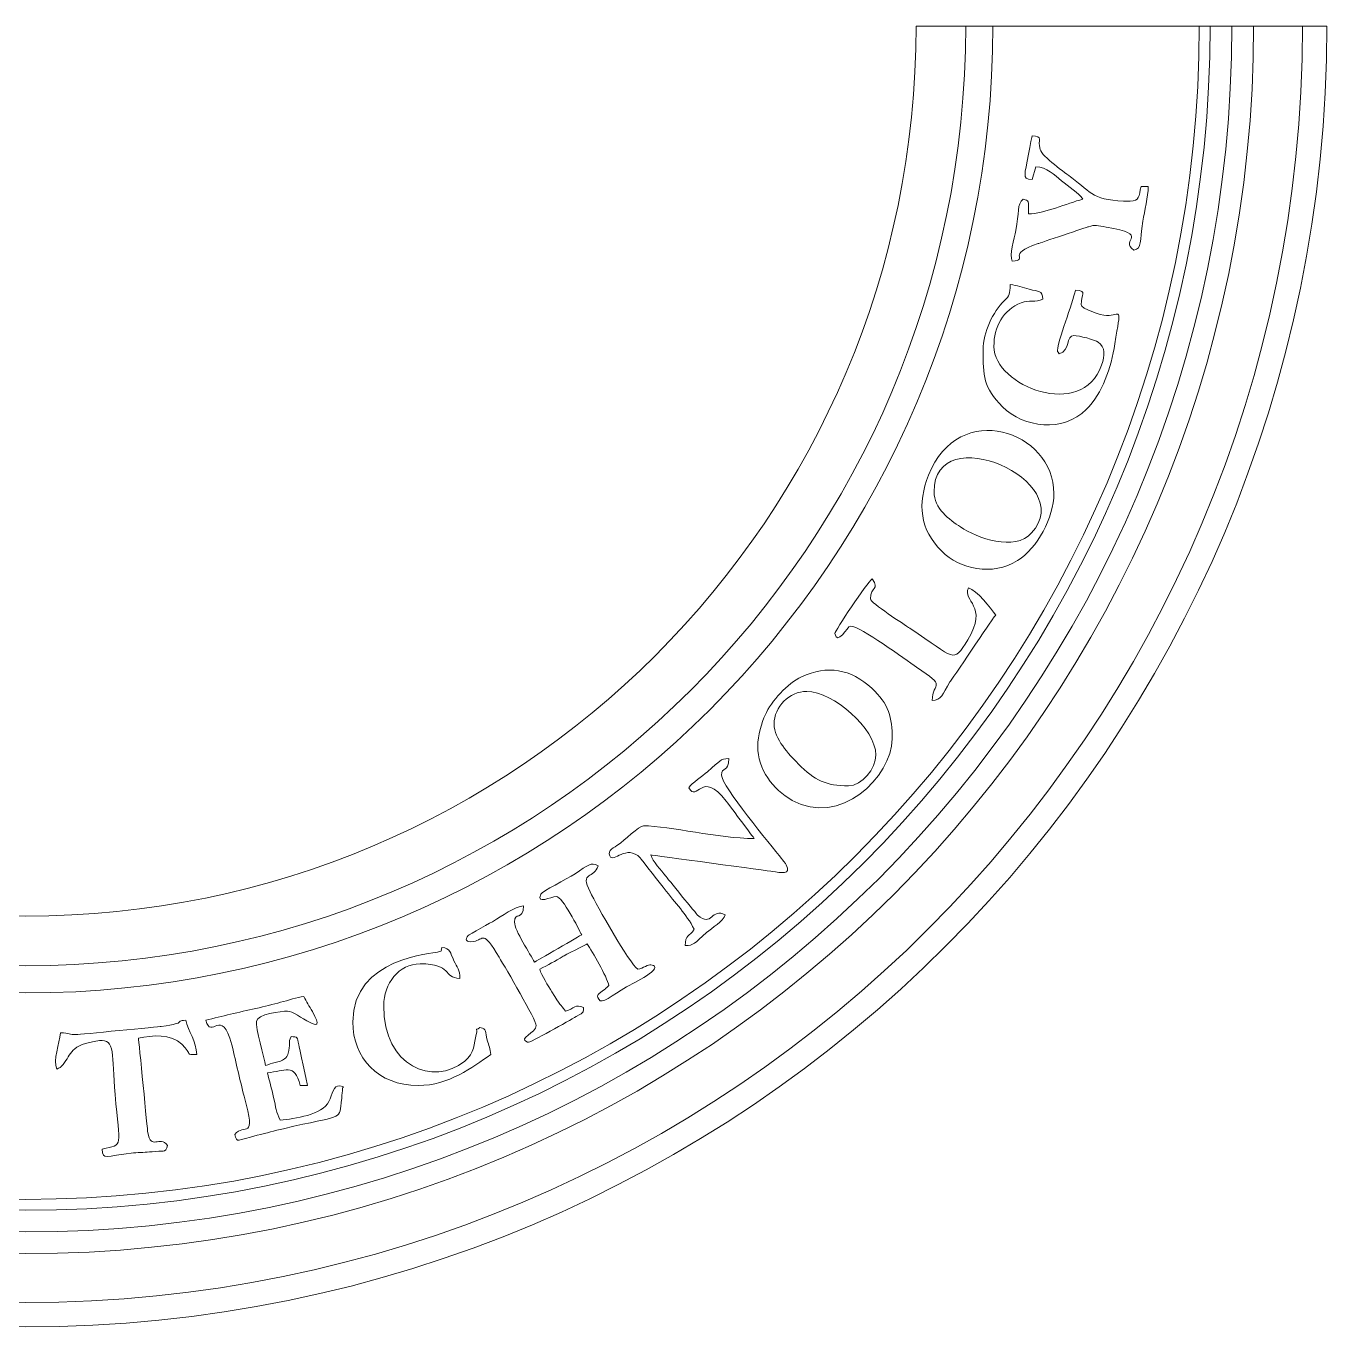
# Model space of a CAD drawing. Header units: inches. Extents: x 8.4 to 36.9, y 2.7 to 39.7.
# Drawn here: x 22.68 to 36.93, y 2.68 to 16.93 of the extents above; entities that cross this region are included whole.
import ezdxf

# ---------------------------------------------------------------- set-up
doc = ezdxf.new("R2010")
doc.units = ezdxf.units.IN
doc.header["$MEASUREMENT"] = 0
doc.layers.add('etch', color=1, linetype='Continuous', lineweight=0)
doc.layers.add('outline', color=5, linetype='Continuous', lineweight=0)

msp = doc.modelspace()

# ---------------------------------------------------------------- linework, layer by layer
at = {"layer": 'etch'}
for radius in [13.982, 13.447, 13.209, 12.971, 12.852, 10.591, 10.293]:
    msp.add_arc((22.68, 16.93), radius, 180, 0, dxfattribs=at)
at = {"layer": 'etch', "lineweight": 9}
for points, knots in [([(33.7, 15.728), (33.7, 15.728), (33.7, 15.728), (33.623, 15.323), (33.623, 15.323)], [0.85714286, 0.85714286, 0.85714286, 0.85714286, 0.85714287, 0.9047619, 0.9047619, 0.9047619, 0.9047619]), ([(33.788, 15.577), (33.788, 15.577), (33.758, 15.691), (33.829, 15.717), (33.7, 15.728)], [0.80952381, 0.80952381, 0.80952381, 0.80952381, 0.80952382, 0.85714286, 0.85714286, 0.85714286, 0.85714286]), ([(34.135, 15.268), (34.135, 15.268), (34.068, 15.318), (33.809, 15.5), (33.788, 15.577)], [0.76190476, 0.76190476, 0.76190476, 0.76190476, 0.76190477, 0.80952381, 0.80952381, 0.80952381, 0.80952381]), ([(33.623, 15.323), (33.623, 15.323), (33.622, 15.254), (33.633, 15.256), (33.7, 15.25)], [0.9047619, 0.9047619, 0.9047619, 0.9047619, 0.90476191, 1, 1, 1, 1]), ([(33.743, 15.389), (33.743, 15.389), (33.857, 15.387), (33.949, 15.296), (34.023, 15.235)], [0.04761905, 0.04761905, 0.04761905, 0.04761905, 0.04761906, 0.0952381, 0.0952381, 0.0952381, 0.0952381]), ([(34.894, 15.171), (34.894, 15.171), (34.869, 15.067), (34.878, 15.012), (34.774, 15.012), (34.774, 15.012), (34.37, 15.012), (34.354, 15.104), (34.135, 15.268)], [0.66666667, 0.66666667, 0.66666667, 0.66666667, 0.66666668, 0.71428571, 0.71428571, 0.71428571, 0.71428572, 0.76190476, 0.76190476, 0.76190476, 0.76190476]), ([(34.023, 15.235), (34.023, 15.235), (34.093, 15.177), (34.213, 15.098), (34.257, 15.032)], [0.0952381, 0.0952381, 0.0952381, 0.0952381, 0.09523811, 0.14285714, 0.14285714, 0.14285714, 0.14285714]), ([(34.973, 15.171), (34.973, 15.171), (34.973, 15.171), (34.894, 15.171), (34.894, 15.171)], [0.61904762, 0.61904762, 0.61904762, 0.61904762, 0.61904763, 0.66666667, 0.66666667, 0.66666667, 0.66666667]), ([(34.913, 14.793), (34.913, 14.793), (34.932, 14.901), (34.973, 15.064), (34.973, 15.171)], [0.57142857, 0.57142857, 0.57142857, 0.57142857, 0.57142858, 0.61904762, 0.61904762, 0.61904762, 0.61904762]), ([(33.601, 15.032), (33.601, 15.032), (33.532, 14.981), (33.561, 14.882), (33.523, 14.691)], [0.23809524, 0.23809524, 0.23809524, 0.23809524, 0.23809525, 0.28571429, 0.28571429, 0.28571429, 0.28571429]), ([(33.66, 14.872), (33.66, 14.872), (33.66, 15.031), (33.671, 15.013), (33.601, 15.032)], [0.19047619, 0.19047619, 0.19047619, 0.19047619, 0.1904762, 0.23809524, 0.23809524, 0.23809524, 0.23809524]), ([(34.257, 15.032), (34.257, 15.032), (34.084, 14.991), (33.83, 14.872), (33.66, 14.872)], [0.14285714, 0.14285714, 0.14285714, 0.14285714, 0.14285715, 0.19047619, 0.19047619, 0.19047619, 0.19047619]), ([(33.523, 14.691), (33.523, 14.691), (33.505, 14.599), (33.45, 14.42), (33.481, 14.355)], [0.28571429, 0.28571429, 0.28571429, 0.28571429, 0.2857143, 0.33333333, 0.33333333, 0.33333333, 0.33333333]), ([(33.767, 14.547), (33.767, 14.547), (33.767, 14.547), (34.319, 14.732), (34.319, 14.732)], [0.38095238, 0.38095238, 0.38095238, 0.38095238, 0.38095239, 0.42857143, 0.42857143, 0.42857143, 0.42857143]), ([(34.319, 14.732), (34.319, 14.732), (34.393, 14.755), (34.418, 14.745), (34.51, 14.728)], [0.42857143, 0.42857143, 0.42857143, 0.42857143, 0.42857144, 0.47619048, 0.47619048, 0.47619048, 0.47619048]), ([(34.51, 14.728), (34.51, 14.728), (35.014, 14.637), (34.651, 14.594), (34.814, 14.475)], [0.47619048, 0.47619048, 0.47619048, 0.47619048, 0.47619049, 0.52380952, 0.52380952, 0.52380952, 0.52380952]), ([(34.814, 14.475), (34.814, 14.475), (34.91, 14.5), (34.874, 14.556), (34.913, 14.793)], [0.52380952, 0.52380952, 0.52380952, 0.52380952, 0.52380953, 0.57142857, 0.57142857, 0.57142857, 0.57142857]), ([(33.481, 14.355), (33.481, 14.355), (33.683, 14.372), (33.396, 14.425), (33.767, 14.547)], [0.33333333, 0.33333333, 0.33333333, 0.33333333, 0.33333334, 0.38095238, 0.38095238, 0.38095238, 0.38095238]), ([(33.461, 14.097), (33.461, 14.097), (33.461, 13.995), (33.45, 13.975), (33.397, 13.922)], [0.84210526, 0.84210526, 0.84210526, 0.84210526, 0.84210527, 0.89473684, 0.89473684, 0.89473684, 0.89473684]), ([(33.669, 14.046), (33.669, 14.046), (33.595, 14.066), (33.539, 14.09), (33.461, 14.097)], [0.78947368, 0.78947368, 0.78947368, 0.78947368, 0.78947369, 0.84210526, 0.84210526, 0.84210526, 0.84210526]), ([(33.819, 13.938), (33.819, 13.938), (33.811, 14.04), (33.775, 14.018), (33.669, 14.046)], [0.73684211, 0.73684211, 0.73684211, 0.73684211, 0.73684212, 0.78947368, 0.78947368, 0.78947368, 0.78947368]), ([(34.177, 14.037), (34.177, 14.037), (34.145, 13.9), (33.979, 13.466), (33.979, 13.381)], [0.31578947, 0.31578947, 0.31578947, 0.31578947, 0.31578948, 0.36842105, 0.36842105, 0.36842105, 0.36842105]), ([(34.237, 13.878), (34.237, 13.878), (34.237, 13.993), (34.313, 14.026), (34.177, 14.037)], [0.26315789, 0.26315789, 0.26315789, 0.26315789, 0.2631579, 0.31578947, 0.31578947, 0.31578947, 0.31578947]), ([(33.397, 13.922), (33.397, 13.922), (33.273, 13.796), (33.163, 13.582), (33.163, 13.381)], [0.8947368, 0.8947368, 0.8947368, 0.8947368, 0.8947369, 1, 1, 1, 1]), ([(34.462, 13.216), (34.462, 13.216), (34.252, 12.609), (33.282, 12.983), (33.282, 13.42), (33.282, 13.42), (33.282, 13.633), (33.385, 13.822), (33.58, 13.899)], [0.5789474, 0.5789474, 0.5789474, 0.5789474, 0.5789474, 0.6315789, 0.6315789, 0.6315789, 0.631579, 0.6842105, 0.6842105, 0.6842105, 0.6842105]), ([(33.58, 13.899), (33.58, 13.899), (33.67, 13.934), (33.738, 13.898), (33.819, 13.938)], [0.68421053, 0.68421053, 0.68421053, 0.68421053, 0.68421054, 0.73684211, 0.73684211, 0.73684211, 0.73684211]), ([(34.516, 13.759), (34.516, 13.759), (34.456, 13.759), (34.237, 13.834), (34.237, 13.878)], [0.21052632, 0.21052632, 0.21052632, 0.21052632, 0.21052633, 0.26315789, 0.26315789, 0.26315789, 0.26315789]), ([(34.607, 13.449), (34.607, 13.449), (34.678, 13.88), (34.673, 13.759), (34.516, 13.759)], [0.15789474, 0.15789474, 0.15789474, 0.15789474, 0.15789475, 0.21052632, 0.21052632, 0.21052632, 0.21052632]), ([(33.998, 13.341), (33.998, 13.341), (34.122, 13.374), (34.068, 13.54), (34.158, 13.54)], [0.42105263, 0.42105263, 0.42105263, 0.42105263, 0.42105264, 0.47368421, 0.47368421, 0.47368421, 0.47368421]), ([(34.158, 13.54), (34.158, 13.54), (34.215, 13.54), (34.387, 13.492), (34.424, 13.467)], [0.47368421, 0.47368421, 0.47368421, 0.47368421, 0.47368422, 0.52631579, 0.52631579, 0.52631579, 0.52631579]), ([(34.293, 12.728), (34.293, 12.728), (34.478, 12.915), (34.562, 13.18), (34.607, 13.449)], [0.10526316, 0.10526316, 0.10526316, 0.10526316, 0.10526317, 0.15789474, 0.15789474, 0.15789474, 0.15789474]), ([(34.424, 13.467), (34.424, 13.467), (34.505, 13.413), (34.498, 13.321), (34.462, 13.216)], [0.52631579, 0.52631579, 0.52631579, 0.52631579, 0.5263158, 0.57894737, 0.57894737, 0.57894737, 0.57894737]), ([(33.979, 13.381), (33.979, 13.381), (33.979, 13.344), (33.977, 13.379), (33.998, 13.341)], [0.36842105, 0.36842105, 0.36842105, 0.36842105, 0.36842106, 0.42105263, 0.42105263, 0.42105263, 0.42105263]), ([(33.376, 12.759), (33.376, 12.759), (33.608, 12.528), (34.044, 12.478), (34.293, 12.728)], [0.05263158, 0.05263158, 0.05263158, 0.05263158, 0.05263159, 0.10526316, 0.10526316, 0.10526316, 0.10526316]), ([(32.566, 12.009), (32.566, 12.009), (32.443, 11.698), (32.47, 11.414), (32.71, 11.177)], [0.2, 0.2, 0.2, 0.2, 0.2, 0.4, 0.4, 0.4, 0.4]), ([(32.916, 11.443), (32.916, 11.443), (32.795, 11.522), (32.626, 11.644), (32.626, 11.829)], [0.5, 0.5, 0.5, 0.5, 0.5, 1, 1, 1, 1]), ([(33.541, 11.074), (33.541, 11.074), (33.758, 11.212), (33.939, 11.545), (33.939, 11.809)], [0.6, 0.6, 0.6, 0.6, 0.6, 1, 1, 1, 1]), ([(33.695, 11.377), (33.695, 11.377), (33.509, 11.169), (33.099, 11.323), (32.916, 11.443)], [0.25, 0.25, 0.25, 0.25, 0.25, 0.5, 0.5, 0.5, 0.5]), ([(32.71, 11.177), (32.71, 11.177), (32.906, 10.984), (33.268, 10.901), (33.541, 11.074)], [0.4, 0.4, 0.4, 0.4, 0.4, 0.6, 0.6, 0.6, 0.6]), ([(31.95, 10.874), (31.95, 10.874), (31.892, 10.836), (31.537, 10.299), (31.541, 10.275)], [0.76923077, 0.76923077, 0.76923077, 0.76923077, 0.76923078, 0.84615385, 0.84615385, 0.84615385, 0.84615385]), ([(32.363, 10.333), (32.363, 10.333), (32.301, 10.375), (31.93, 10.61), (31.93, 10.656), (31.93, 10.656), (31.93, 10.797), (32.034, 10.748), (31.95, 10.874)], [0.6153846, 0.6153846, 0.6153846, 0.6153846, 0.6153846, 0.6923077, 0.6923077, 0.6923077, 0.6923077, 0.7692308, 0.7692308, 0.7692308, 0.7692308]), ([(33.004, 10.775), (33.004, 10.775), (32.932, 10.626), (33.229, 10.584), (32.996, 10.206)], [0.46153846, 0.46153846, 0.46153846, 0.46153846, 0.46153847, 0.53846154, 0.53846154, 0.53846154, 0.53846154]), ([(33.302, 10.477), (33.302, 10.477), (33.25, 10.554), (33.094, 10.751), (33.004, 10.775)], [0.38461538, 0.38461538, 0.38461538, 0.38461538, 0.38461539, 0.46153846, 0.46153846, 0.46153846, 0.46153846]), ([(32.801, 9.745), (32.801, 9.745), (32.801, 9.745), (33.275, 10.444), (33.275, 10.444)], [0.23076923, 0.23076923, 0.23076923, 0.23076923, 0.23076924, 0.30769231, 0.30769231, 0.30769231, 0.30769231]), ([(33.275, 10.444), (33.275, 10.444), (33.303, 10.48), (33.286, 10.458), (33.302, 10.477)], [0.30769231, 0.30769231, 0.30769231, 0.30769231, 0.30769232, 0.38461538, 0.38461538, 0.38461538, 0.38461538]), ([(31.541, 10.275), (31.541, 10.275), (31.565, 10.133), (31.677, 10.357), (31.711, 10.357)], [0.8461538, 0.8461538, 0.8461538, 0.8461538, 0.8461539, 1, 1, 1, 1]), ([(32.996, 10.206), (32.996, 10.206), (32.832, 9.941), (32.864, 10), (32.363, 10.333)], [0.53846154, 0.53846154, 0.53846154, 0.53846154, 0.53846155, 0.61538462, 0.61538462, 0.61538462, 0.61538462]), ([(31.945, 9.676), (31.945, 9.676), (31.715, 9.888), (31.457, 9.933), (31.174, 9.8)], [0.4285714, 0.4285714, 0.4285714, 0.4285714, 0.4285714, 0.5714286, 0.5714286, 0.5714286, 0.5714286]), ([(32.435, 9.908), (32.435, 9.908), (32.777, 9.68), (32.611, 9.754), (32.606, 9.542)], [0.07692308, 0.07692308, 0.07692308, 0.07692308, 0.07692309, 0.15384615, 0.15384615, 0.15384615, 0.15384615]), ([(31.174, 9.8), (31.174, 9.8), (31.024, 9.731), (30.843, 9.536), (30.776, 9.383)], [0.5714286, 0.5714286, 0.5714286, 0.5714286, 0.5714286, 0.7142857, 0.7142857, 0.7142857, 0.7142857]), ([(32.606, 9.542), (32.606, 9.542), (32.709, 9.544), (32.716, 9.609), (32.801, 9.745)], [0.15384615, 0.15384615, 0.15384615, 0.15384615, 0.15384616, 0.23076923, 0.23076923, 0.23076923, 0.23076923]), ([(31.233, 9.641), (31.233, 9.641), (31.523, 9.641), (31.989, 9.234), (31.989, 8.945)], [0.1666667, 0.1666667, 0.1666667, 0.1666667, 0.1666667, 0.3333333, 0.3333333, 0.3333333, 0.3333333]), ([(32.168, 9.124), (32.168, 9.124), (32.168, 9.353), (32.13, 9.506), (31.945, 9.676)], [0.2857143, 0.2857143, 0.2857143, 0.2857143, 0.2857143, 0.4285714, 0.4285714, 0.4285714, 0.4285714]), ([(30.776, 9.383), (30.776, 9.383), (30.742, 9.307), (30.696, 9.151), (30.696, 9.044)], [0.7142857, 0.7142857, 0.7142857, 0.7142857, 0.7142857, 1, 1, 1, 1]), ([(31.139, 8.85), (31.139, 8.85), (31.039, 8.951), (30.875, 9.122), (30.875, 9.283)], [0.6666667, 0.6666667, 0.6666667, 0.6666667, 0.6666667, 1, 1, 1, 1]), ([(31.074, 8.448), (31.074, 8.448), (31.588, 8.155), (32.168, 8.702), (32.168, 9.124)], [0.1428571, 0.1428571, 0.1428571, 0.1428571, 0.1428572, 0.2857143, 0.2857143, 0.2857143, 0.2857143]), ([(30.378, 8.905), (30.378, 8.905), (30.273, 8.903), (30.296, 8.886), (30.144, 8.761)], [0.86363636, 0.86363636, 0.86363636, 0.86363636, 0.86363637, 0.90909091, 0.90909091, 0.90909091, 0.90909091]), ([(30.955, 7.811), (30.955, 7.811), (30.842, 7.958), (30.298, 8.604), (30.298, 8.726), (30.298, 8.726), (30.298, 8.82), (30.375, 8.749), (30.378, 8.905)], [0.77272727, 0.77272727, 0.77272727, 0.77272727, 0.77272728, 0.81818182, 0.81818182, 0.81818182, 0.81818183, 0.86363636, 0.86363636, 0.86363636, 0.86363636]), ([(31.989, 8.945), (31.989, 8.945), (31.989, 8.798), (31.837, 8.607), (31.691, 8.607), (31.691, 8.607), (31.441, 8.607), (31.323, 8.664), (31.139, 8.85)], [0.3333333, 0.3333333, 0.3333333, 0.3333333, 0.3333333, 0.5, 0.5, 0.5, 0.5, 0.6666667, 0.6666667, 0.6666667, 0.6666667]), ([(30.144, 8.761), (30.144, 8.761), (30.086, 8.714), (29.976, 8.64), (29.94, 8.587)], [0.90909091, 0.90909091, 0.90909091, 0.90909091, 0.90909092, 1, 1, 1, 1]), ([(30.35, 8.44), (30.35, 8.44), (30.35, 8.44), (30.657, 8.03), (30.657, 8.03)], [0.04545455, 0.04545455, 0.04545455, 0.04545455, 0.04545456, 0.09090909, 0.09090909, 0.09090909, 0.09090909]), ([(29.443, 8.169), (29.443, 8.169), (29.399, 8.169), (29.222, 8.002), (29.17, 7.965)], [0.13636364, 0.13636364, 0.13636364, 0.13636364, 0.13636365, 0.18181818, 0.18181818, 0.18181818, 0.18181818]), ([(30.657, 8.03), (30.657, 8.03), (30.266, 8.03), (29.734, 8.169), (29.443, 8.169)], [0.09090909, 0.09090909, 0.09090909, 0.09090909, 0.0909091, 0.13636364, 0.13636364, 0.13636364, 0.13636364]), ([(29.17, 7.965), (29.17, 7.965), (29.127, 7.934), (29.045, 7.9), (29.074, 7.84)], [0.18181818, 0.18181818, 0.18181818, 0.18181818, 0.18181819, 0.22727273, 0.22727273, 0.22727273, 0.22727273]), ([(29.074, 7.84), (29.074, 7.84), (29.117, 7.754), (29.254, 7.976), (29.409, 7.817)], [0.22727273, 0.22727273, 0.22727273, 0.22727273, 0.22727274, 0.27272727, 0.27272727, 0.27272727, 0.27272727]), ([(29.687, 7.618), (29.687, 7.618), (29.639, 7.684), (29.542, 7.778), (29.523, 7.851)], [0.59090909, 0.59090909, 0.59090909, 0.59090909, 0.5909091, 0.63636364, 0.63636364, 0.63636364, 0.63636364]), ([(29.523, 7.851), (29.523, 7.851), (29.523, 7.851), (30.854, 7.67), (30.854, 7.67)], [0.63636364, 0.63636364, 0.63636364, 0.63636364, 0.63636365, 0.68181818, 0.68181818, 0.68181818, 0.68181818]), ([(28.946, 7.732), (28.946, 7.732), (28.869, 7.775), (28.838, 7.739), (28.695, 7.644)], [0.86206897, 0.86206897, 0.86206897, 0.86206897, 0.86206898, 0.89655172, 0.89655172, 0.89655172, 0.89655172]), ([(28.859, 7.446), (28.859, 7.446), (28.742, 7.676), (28.907, 7.586), (28.946, 7.732)], [0.82758621, 0.82758621, 0.82758621, 0.82758621, 0.82758622, 0.86206897, 0.86206897, 0.86206897, 0.86206897]), ([(29.409, 7.817), (29.409, 7.817), (29.409, 7.817), (29.67, 7.482), (29.67, 7.482)], [0.27272727, 0.27272727, 0.27272727, 0.27272727, 0.27272728, 0.31818182, 0.31818182, 0.31818182, 0.31818182]), ([(30.854, 7.67), (30.854, 7.67), (30.949, 7.657), (31.069, 7.626), (31.007, 7.743)], [0.68181818, 0.68181818, 0.68181818, 0.68181818, 0.68181819, 0.72727273, 0.72727273, 0.72727273, 0.72727273]), ([(31.007, 7.743), (31.007, 7.743), (31.001, 7.755), (30.965, 7.799), (30.955, 7.811)], [0.72727273, 0.72727273, 0.72727273, 0.72727273, 0.72727274, 0.77272727, 0.77272727, 0.77272727, 0.77272727]), ([(28.695, 7.644), (28.695, 7.644), (28.601, 7.581), (28.332, 7.454), (28.318, 7.42)], [0.89655172, 0.89655172, 0.89655172, 0.89655172, 0.89655173, 0.93103448, 0.93103448, 0.93103448, 0.93103448]), ([(30.037, 7.19), (30.037, 7.19), (30.037, 7.19), (29.687, 7.618), (29.687, 7.618)], [0.54545455, 0.54545455, 0.54545455, 0.54545455, 0.54545456, 0.59090909, 0.59090909, 0.59090909, 0.59090909]), ([(28.318, 7.42), (28.318, 7.42), (28.27, 7.304), (28.428, 7.394), (28.488, 7.394)], [0.93103448, 0.93103448, 0.93103448, 0.93103448, 0.93103449, 1, 1, 1, 1]), ([(29.383, 6.598), (29.383, 6.598), (29.282, 6.666), (28.933, 7.301), (28.859, 7.446)], [0.79310345, 0.79310345, 0.79310345, 0.79310345, 0.79310346, 0.82758621, 0.82758621, 0.82758621, 0.82758621]), ([(29.67, 7.482), (29.67, 7.482), (29.798, 7.318), (29.908, 7.209), (30, 7.036)], [0.31818182, 0.31818182, 0.31818182, 0.31818182, 0.31818183, 0.36363636, 0.36363636, 0.36363636, 0.36363636]), ([(28.13, 7.294), (28.13, 7.294), (28.037, 7.286), (27.882, 7.176), (27.801, 7.126)], [0.13793103, 0.13793103, 0.13793103, 0.13793103, 0.13793104, 0.17241379, 0.17241379, 0.17241379, 0.17241379]), ([(28.031, 7.115), (28.031, 7.115), (28.031, 7.236), (28.126, 7.121), (28.13, 7.294)], [0.10344828, 0.10344828, 0.10344828, 0.10344828, 0.10344829, 0.13793103, 0.13793103, 0.13793103, 0.13793103]), ([(30.338, 7.195), (30.338, 7.195), (30.191, 7.277), (30.194, 7.051), (30.037, 7.19)], [0.5, 0.5, 0.5, 0.5, 0.50000001, 0.54545455, 0.54545455, 0.54545455, 0.54545455]), ([(27.801, 7.126), (27.801, 7.126), (27.801, 7.126), (27.523, 6.968), (27.523, 6.968)], [0.17241379, 0.17241379, 0.17241379, 0.17241379, 0.1724138, 0.20689655, 0.20689655, 0.20689655, 0.20689655]), ([(30.134, 7.001), (30.134, 7.001), (30.191, 7.052), (30.318, 7.121), (30.338, 7.195)], [0.45454545, 0.45454545, 0.45454545, 0.45454545, 0.45454546, 0.5, 0.5, 0.5, 0.5]), ([(27.582, 6.903), (27.582, 6.903), (27.698, 6.921), (27.68, 7.04), (27.863, 6.729)], [0.24137931, 0.24137931, 0.24137931, 0.24137931, 0.24137932, 0.27586207, 0.27586207, 0.27586207, 0.27586207]), ([(28.25, 6.677), (28.25, 6.677), (28.205, 6.761), (28.031, 7.025), (28.031, 7.115)], [0.06896552, 0.06896552, 0.06896552, 0.06896552, 0.06896553, 0.10344828, 0.10344828, 0.10344828, 0.10344828]), ([(30, 7.036), (30, 7.036), (29.943, 6.95), (29.903, 6.98), (29.901, 6.857)], [0.36363636, 0.36363636, 0.36363636, 0.36363636, 0.36363637, 0.40909091, 0.40909091, 0.40909091, 0.40909091]), ([(29.901, 6.857), (29.901, 6.857), (29.995, 6.859), (30.002, 6.883), (30.134, 7.001)], [0.40909091, 0.40909091, 0.40909091, 0.40909091, 0.40909092, 0.45454545, 0.45454545, 0.45454545, 0.45454545]), ([(27.523, 6.968), (27.523, 6.968), (27.488, 6.927), (27.493, 6.89), (27.582, 6.903)], [0.20689655, 0.20689655, 0.20689655, 0.20689655, 0.20689656, 0.24137931, 0.24137931, 0.24137931, 0.24137931]), ([(28.767, 6.976), (28.767, 6.976), (28.767, 6.976), (28.25, 6.677), (28.25, 6.677)], [0.03448276, 0.03448276, 0.03448276, 0.03448276, 0.03448277, 0.06896552, 0.06896552, 0.06896552, 0.06896552]), ([(28.564, 6.741), (28.564, 6.741), (28.564, 6.741), (28.826, 6.876), (28.826, 6.876)], [0.55172414, 0.55172414, 0.55172414, 0.55172414, 0.55172415, 0.5862069, 0.5862069, 0.5862069, 0.5862069]), ([(28.826, 6.876), (28.826, 6.876), (28.883, 6.792), (29.042, 6.52), (29.065, 6.419)], [0.5862069, 0.5862069, 0.5862069, 0.5862069, 0.58620691, 0.62068966, 0.62068966, 0.62068966, 0.62068966]), ([(27.187, 6.785), (27.187, 6.785), (27.153, 6.771), (26.26, 6.732), (26.26, 6.021)], [0.8571429, 0.8571429, 0.8571429, 0.8571429, 0.8571429, 1, 1, 1, 1]), ([(27.235, 6.837), (27.235, 6.837), (27.212, 6.773), (27.267, 6.818), (27.187, 6.785)], [0.78571429, 0.78571429, 0.78571429, 0.78571429, 0.7857143, 0.85714286, 0.85714286, 0.85714286, 0.85714286]), ([(27.368, 6.691), (27.368, 6.691), (27.325, 6.777), (27.332, 6.829), (27.235, 6.837)], [0.71428571, 0.71428571, 0.71428571, 0.71428571, 0.71428572, 0.78571429, 0.78571429, 0.78571429, 0.78571429]), ([(27.863, 6.729), (27.863, 6.729), (27.935, 6.606), (28.269, 6.044), (28.269, 5.981)], [0.27586207, 0.27586207, 0.27586207, 0.27586207, 0.27586208, 0.31034483, 0.31034483, 0.31034483, 0.31034483]), ([(28.309, 6.598), (28.309, 6.598), (28.403, 6.648), (28.472, 6.686), (28.564, 6.741)], [0.51724138, 0.51724138, 0.51724138, 0.51724138, 0.51724139, 0.55172414, 0.55172414, 0.55172414, 0.55172414]), ([(27.486, 5.591), (27.486, 5.591), (27.14, 5.314), (26.598, 5.527), (26.598, 6.2), (26.598, 6.2), (26.598, 6.437), (26.767, 6.658), (26.996, 6.658), (26.996, 6.658), (27.36, 6.658), (27.239, 6.503), (27.434, 6.498)], [0.4285714, 0.4285714, 0.4285714, 0.4285714, 0.4285714, 0.5, 0.5, 0.5, 0.5, 0.5714286, 0.5714286, 0.5714286, 0.5714286, 0.6428571, 0.6428571, 0.6428571, 0.6428571]), ([(27.434, 6.498), (27.434, 6.498), (27.432, 6.594), (27.402, 6.621), (27.368, 6.691)], [0.64285714, 0.64285714, 0.64285714, 0.64285714, 0.64285715, 0.71428571, 0.71428571, 0.71428571, 0.71428571]), ([(28.44, 6.351), (28.44, 6.351), (28.402, 6.413), (28.324, 6.535), (28.309, 6.598)], [0.48275862, 0.48275862, 0.48275862, 0.48275862, 0.48275863, 0.51724138, 0.51724138, 0.51724138, 0.51724138]), ([(29.258, 6.405), (29.258, 6.405), (29.318, 6.438), (29.697, 6.618), (29.526, 6.648)], [0.72413793, 0.72413793, 0.72413793, 0.72413793, 0.72413794, 0.75862069, 0.75862069, 0.75862069, 0.75862069]), ([(29.526, 6.648), (29.526, 6.648), (29.497, 6.653), (29.439, 6.611), (29.383, 6.598)], [0.75862069, 0.75862069, 0.75862069, 0.75862069, 0.7586207, 0.79310345, 0.79310345, 0.79310345, 0.79310345]), ([(29.065, 6.419), (29.065, 6.419), (29.065, 6.419), (29.023, 6.381), (29.023, 6.381)], [0.62068966, 0.62068966, 0.62068966, 0.62068966, 0.62068967, 0.65517241, 0.65517241, 0.65517241, 0.65517241]), ([(25.723, 6.3), (25.723, 6.3), (25.651, 6.294), (25.549, 6.256), (25.469, 6.236)], [0.85714286, 0.85714286, 0.85714286, 0.85714286, 0.85714287, 0.89285714, 0.89285714, 0.89285714, 0.89285714]), ([(25.817, 6.134), (25.817, 6.134), (25.781, 6.195), (25.753, 6.243), (25.723, 6.3)], [0.82142857, 0.82142857, 0.82142857, 0.82142857, 0.82142858, 0.85714286, 0.85714286, 0.85714286, 0.85714286]), ([(28.588, 6.14), (28.588, 6.14), (28.53, 6.227), (28.537, 6.189), (28.44, 6.351)], [0.44827586, 0.44827586, 0.44827586, 0.44827586, 0.44827587, 0.48275862, 0.48275862, 0.48275862, 0.48275862]), ([(29.023, 6.381), (29.023, 6.381), (28.942, 6.318), (28.927, 6.325), (28.953, 6.271)], [0.65517241, 0.65517241, 0.65517241, 0.65517241, 0.65517242, 0.68965517, 0.68965517, 0.68965517, 0.68965517]), ([(28.953, 6.271), (28.953, 6.271), (28.986, 6.203), (29.097, 6.316), (29.258, 6.405)], [0.68965517, 0.68965517, 0.68965517, 0.68965517, 0.68965518, 0.72413793, 0.72413793, 0.72413793, 0.72413793]), ([(25.197, 6.169), (25.197, 6.169), (25.008, 6.128), (24.831, 6.083), (24.649, 6.041)], [0.92857143, 0.92857143, 0.92857143, 0.92857143, 0.92857144, 1, 1, 1, 1]), ([(25.469, 6.236), (25.469, 6.236), (25.385, 6.215), (25.295, 6.19), (25.197, 6.169)], [0.89285714, 0.89285714, 0.89285714, 0.89285714, 0.89285715, 0.92857143, 0.92857143, 0.92857143, 0.92857143]), ([(25.204, 6.031), (25.204, 6.031), (25.211, 6.104), (25.477, 6.14), (25.544, 6.14), (25.544, 6.14), (25.639, 6.14), (26.003, 5.816), (25.817, 6.134)], [0.75, 0.75, 0.75, 0.75, 0.75000001, 0.78571429, 0.78571429, 0.78571429, 0.7857143, 0.82142857, 0.82142857, 0.82142857, 0.82142857]), ([(28.787, 6.18), (28.787, 6.18), (28.697, 6.223), (28.688, 6.164), (28.588, 6.14)], [0.4137931, 0.4137931, 0.4137931, 0.4137931, 0.41379311, 0.44827586, 0.44827586, 0.44827586, 0.44827586]), ([(28.707, 6.08), (28.707, 6.08), (28.805, 6.134), (28.781, 6.129), (28.787, 6.18)], [0.37931034, 0.37931034, 0.37931034, 0.37931034, 0.37931035, 0.4137931, 0.4137931, 0.4137931, 0.4137931]), ([(24.43, 6.041), (24.43, 6.041), (24.285, 6.029), (24.477, 6.015), (24.161, 5.972)], [0.82352941, 0.82352941, 0.82352941, 0.82352941, 0.82352942, 0.88235294, 0.88235294, 0.88235294, 0.88235294]), ([(24.55, 5.663), (24.55, 5.663), (24.546, 5.809), (24.459, 5.918), (24.43, 6.041)], [0.76470588, 0.76470588, 0.76470588, 0.76470588, 0.76470589, 0.82352941, 0.82352941, 0.82352941, 0.82352941]), ([(25.305, 5.544), (25.305, 5.544), (25.286, 5.625), (25.197, 5.96), (25.204, 6.031)], [0.71428571, 0.71428571, 0.71428571, 0.71428571, 0.71428572, 0.75, 0.75, 0.75, 0.75]), ([(28.173, 5.798), (28.173, 5.798), (28.2, 5.786), (28.634, 6.039), (28.707, 6.08)], [0.34482759, 0.34482759, 0.34482759, 0.34482759, 0.3448276, 0.37931034, 0.37931034, 0.37931034, 0.37931034]), ([(23.058, 5.902), (23.058, 5.902), (23.048, 5.788), (22.972, 5.598), (23.018, 5.504)], [0.05882353, 0.05882353, 0.05882353, 0.05882353, 0.05882354, 0.11764706, 0.11764706, 0.11764706, 0.11764706]), ([(24.161, 5.972), (24.161, 5.972), (24.161, 5.972), (23.237, 5.882), (23.237, 5.882)], [0.8823529, 0.8823529, 0.8823529, 0.8823529, 0.882353, 1, 1, 1, 1]), ([(23.913, 5.842), (23.913, 5.842), (24.062, 5.877), (24.27, 5.893), (24.386, 5.778)], [0.64705882, 0.64705882, 0.64705882, 0.64705882, 0.64705883, 0.70588235, 0.70588235, 0.70588235, 0.70588235]), ([(25.584, 5.862), (25.584, 5.862), (25.549, 5.789), (25.577, 5.794), (25.559, 5.708)], [0.60714286, 0.60714286, 0.60714286, 0.60714286, 0.60714287, 0.64285714, 0.64285714, 0.64285714, 0.64285714]), ([(25.67, 5.769), (25.67, 5.769), (25.648, 5.86), (25.659, 5.854), (25.584, 5.862)], [0.57142857, 0.57142857, 0.57142857, 0.57142857, 0.57142858, 0.60714286, 0.60714286, 0.60714286, 0.60714286]), ([(27.612, 5.883), (27.612, 5.883), (27.591, 5.789), (27.592, 5.676), (27.486, 5.591)], [0.35714286, 0.35714286, 0.35714286, 0.35714286, 0.35714287, 0.42857143, 0.42857143, 0.42857143, 0.42857143]), ([(27.653, 5.961), (27.653, 5.961), (27.583, 5.91), (27.632, 5.976), (27.612, 5.883)], [0.28571429, 0.28571429, 0.28571429, 0.28571429, 0.2857143, 0.35714286, 0.35714286, 0.35714286, 0.35714286]), ([(27.733, 5.823), (27.733, 5.823), (27.709, 5.918), (27.734, 5.94), (27.653, 5.961)], [0.21428571, 0.21428571, 0.21428571, 0.21428571, 0.21428572, 0.28571429, 0.28571429, 0.28571429, 0.28571429]), ([(28.269, 5.981), (28.269, 5.981), (28.269, 5.9), (28.063, 5.847), (28.173, 5.798)], [0.31034483, 0.31034483, 0.31034483, 0.31034483, 0.31034484, 0.34482759, 0.34482759, 0.34482759, 0.34482759]), ([(23.086, 5.556), (23.086, 5.556), (23.181, 5.667), (23.153, 5.772), (23.485, 5.817)], [0.17647059, 0.17647059, 0.17647059, 0.17647059, 0.1764706, 0.23529412, 0.23529412, 0.23529412, 0.23529412]), ([(23.485, 5.817), (23.485, 5.817), (23.66, 5.84), (23.62, 5.661), (23.656, 5.227)], [0.23529412, 0.23529412, 0.23529412, 0.23529412, 0.23529413, 0.29411765, 0.29411765, 0.29411765, 0.29411765]), ([(24.014, 4.809), (24.014, 4.809), (24.014, 4.809), (23.913, 5.842), (23.913, 5.842)], [0.58823529, 0.58823529, 0.58823529, 0.58823529, 0.5882353, 0.64705882, 0.64705882, 0.64705882, 0.64705882]), ([(24.386, 5.778), (24.386, 5.778), (24.515, 5.652), (24.413, 5.666), (24.55, 5.663)], [0.70588235, 0.70588235, 0.70588235, 0.70588235, 0.70588236, 0.76470588, 0.76470588, 0.76470588, 0.76470588]), ([(24.935, 5.77), (24.935, 5.77), (24.961, 5.667), (24.981, 5.568), (25.003, 5.48)], [0.03571429, 0.03571429, 0.03571429, 0.03571429, 0.0357143, 0.07142857, 0.07142857, 0.07142857, 0.07142857]), ([(25.559, 5.708), (25.559, 5.708), (25.544, 5.632), (25.535, 5.637), (25.51, 5.617)], [0.64285714, 0.64285714, 0.64285714, 0.64285714, 0.64285715, 0.67857143, 0.67857143, 0.67857143, 0.67857143]), ([(25.763, 5.325), (25.763, 5.325), (25.763, 5.325), (25.67, 5.769), (25.67, 5.769)], [0.53571429, 0.53571429, 0.53571429, 0.53571429, 0.5357143, 0.57142857, 0.57142857, 0.57142857, 0.57142857]), ([(27.772, 5.663), (27.772, 5.663), (27.766, 5.732), (27.748, 5.76), (27.733, 5.823)], [0.14285714, 0.14285714, 0.14285714, 0.14285714, 0.14285715, 0.21428571, 0.21428571, 0.21428571, 0.21428571]), ([(25.51, 5.617), (25.51, 5.617), (25.464, 5.579), (25.359, 5.57), (25.305, 5.544)], [0.67857143, 0.67857143, 0.67857143, 0.67857143, 0.67857144, 0.71428571, 0.71428571, 0.71428571, 0.71428571]), ([(25.325, 5.464), (25.325, 5.464), (25.515, 5.48), (25.624, 5.581), (25.683, 5.325)], [0.46428571, 0.46428571, 0.46428571, 0.46428571, 0.46428572, 0.5, 0.5, 0.5, 0.5]), ([(26.976, 5.325), (26.976, 5.325), (27.312, 5.325), (27.567, 5.526), (27.772, 5.663)], [0.07142857, 0.07142857, 0.07142857, 0.07142857, 0.07142858, 0.14285714, 0.14285714, 0.14285714, 0.14285714]), ([(23.018, 5.504), (23.018, 5.504), (23.077, 5.535), (23.046, 5.51), (23.086, 5.556)], [0.11764706, 0.11764706, 0.11764706, 0.11764706, 0.11764707, 0.17647059, 0.17647059, 0.17647059, 0.17647059]), ([(25.003, 5.48), (25.003, 5.48), (25.027, 5.386), (25.044, 5.299), (25.069, 5.208)], [0.07142857, 0.07142857, 0.07142857, 0.07142857, 0.07142858, 0.10714286, 0.10714286, 0.10714286, 0.10714286]), ([(25.393, 5.194), (25.393, 5.194), (25.37, 5.294), (25.347, 5.372), (25.325, 5.464)], [0.42857143, 0.42857143, 0.42857143, 0.42857143, 0.42857144, 0.46428571, 0.46428571, 0.46428571, 0.46428571]), ([(25.683, 5.325), (25.683, 5.325), (25.683, 5.325), (25.763, 5.325), (25.763, 5.325)], [0.5, 0.5, 0.5, 0.5, 0.50000001, 0.53571429, 0.53571429, 0.53571429, 0.53571429]), ([(26.119, 5.321), (26.119, 5.321), (26.044, 5.33), (26.039, 5.229), (25.999, 5.149)], [0.32142857, 0.32142857, 0.32142857, 0.32142857, 0.32142858, 0.35714286, 0.35714286, 0.35714286, 0.35714286]), ([(26.148, 5.291), (26.148, 5.291), (26.143, 5.313), (26.186, 5.312), (26.119, 5.321)], [0.28571429, 0.28571429, 0.28571429, 0.28571429, 0.2857143, 0.32142857, 0.32142857, 0.32142857, 0.32142857]), ([(26.133, 5.134), (26.133, 5.134), (26.135, 5.142), (26.148, 5.29), (26.148, 5.291)], [0.25, 0.25, 0.25, 0.25, 0.25000001, 0.28571429, 0.28571429, 0.28571429, 0.28571429]), ([(23.656, 5.227), (23.656, 5.227), (23.706, 4.631), (23.756, 4.685), (23.515, 4.629)], [0.29411765, 0.29411765, 0.29411765, 0.29411765, 0.29411766, 0.35294118, 0.35294118, 0.35294118, 0.35294118]), ([(25.069, 5.208), (25.069, 5.208), (25.21, 4.696), (25.068, 4.925), (24.967, 4.788)], [0.10714286, 0.10714286, 0.10714286, 0.10714286, 0.10714287, 0.14285714, 0.14285714, 0.14285714, 0.14285714]), ([(25.465, 4.947), (25.465, 4.947), (25.418, 5.035), (25.419, 5.08), (25.393, 5.194)], [0.39285714, 0.39285714, 0.39285714, 0.39285714, 0.39285715, 0.42857143, 0.42857143, 0.42857143, 0.42857143]), ([(25.999, 5.149), (25.999, 5.149), (25.927, 5.003), (25.622, 4.96), (25.465, 4.947)], [0.35714286, 0.35714286, 0.35714286, 0.35714286, 0.35714287, 0.39285714, 0.39285714, 0.39285714, 0.39285714]), ([(25.5, 4.852), (25.5, 4.852), (26.146, 5.004), (26.107, 4.939), (26.133, 5.134)], [0.21428571, 0.21428571, 0.21428571, 0.21428571, 0.21428572, 0.25, 0.25, 0.25, 0.25]), ([(25.214, 4.78), (25.214, 4.78), (25.32, 4.807), (25.397, 4.827), (25.5, 4.852)], [0.17857143, 0.17857143, 0.17857143, 0.17857143, 0.17857144, 0.21428571, 0.21428571, 0.21428571, 0.21428571]), ([(24.231, 4.669), (24.231, 4.669), (24.147, 4.784), (24.046, 4.608), (24.014, 4.809)], [0.52941176, 0.52941176, 0.52941176, 0.52941176, 0.52941177, 0.58823529, 0.58823529, 0.58823529, 0.58823529]), ([(24.967, 4.788), (24.967, 4.788), (24.993, 4.691), (24.986, 4.723), (25.214, 4.78)], [0.14285714, 0.14285714, 0.14285714, 0.14285714, 0.14285715, 0.17857143, 0.17857143, 0.17857143, 0.17857143]), ([(23.515, 4.629), (23.515, 4.629), (23.526, 4.5), (23.542, 4.554), (23.856, 4.586)], [0.35294118, 0.35294118, 0.35294118, 0.35294118, 0.35294119, 0.41176471, 0.41176471, 0.41176471, 0.41176471]), ([(23.856, 4.586), (23.856, 4.586), (23.929, 4.593), (23.989, 4.591), (24.061, 4.6)], [0.41176471, 0.41176471, 0.41176471, 0.41176471, 0.41176472, 0.47058824, 0.47058824, 0.47058824, 0.47058824]), ([(24.061, 4.6), (24.061, 4.6), (24.18, 4.615), (24.207, 4.578), (24.231, 4.669)], [0.47058824, 0.47058824, 0.47058824, 0.47058824, 0.47058825, 0.52941176, 0.52941176, 0.52941176, 0.52941176])]:
    msp.add_open_spline(points, degree=3, knots=knots, dxfattribs=at)
for points in [[(33.7, 15.25), (33.7, 15.25), (33.743, 15.389), (33.743, 15.389)], [(33.163, 13.381), (33.163, 13.104), (33.167, 12.968), (33.376, 12.759)], [(33.939, 11.809), (33.939, 12.499), (32.897, 12.848), (32.566, 12.009)], [(32.626, 11.829), (32.626, 12.639), (34.215, 11.953), (33.695, 11.377)], [(31.711, 10.357), (31.82, 10.357), (32.314, 9.988), (32.435, 9.908)], [(30.875, 9.283), (30.875, 9.474), (31.04, 9.641), (31.233, 9.641)], [(30.696, 9.044), (30.696, 8.781), (30.859, 8.571), (31.074, 8.448)], [(29.94, 8.587), (30.036, 8.416), (30.074, 8.797), (30.35, 8.44)], [(28.488, 7.394), (28.56, 7.394), (28.732, 7.042), (28.767, 6.976)], [(24.649, 6.041), (24.71, 5.812), (24.821, 6.204), (24.935, 5.77)], [(26.26, 6.021), (26.26, 5.627), (26.537, 5.325), (26.976, 5.325)], [(23.237, 5.882), (23.148, 5.882), (23.159, 5.902), (23.058, 5.902)]]:
    msp.add_open_spline(points, degree=3, dxfattribs=at)
at = {"layer": 'outline'}
msp.add_line((32.43, 16.93), (36.93, 16.93), dxfattribs=at)
for radius in [14.25, 9.75]:
    msp.add_arc((22.68, 16.93), radius, 180, 0, dxfattribs=at)

doc.saveas('drawing.dxf')
